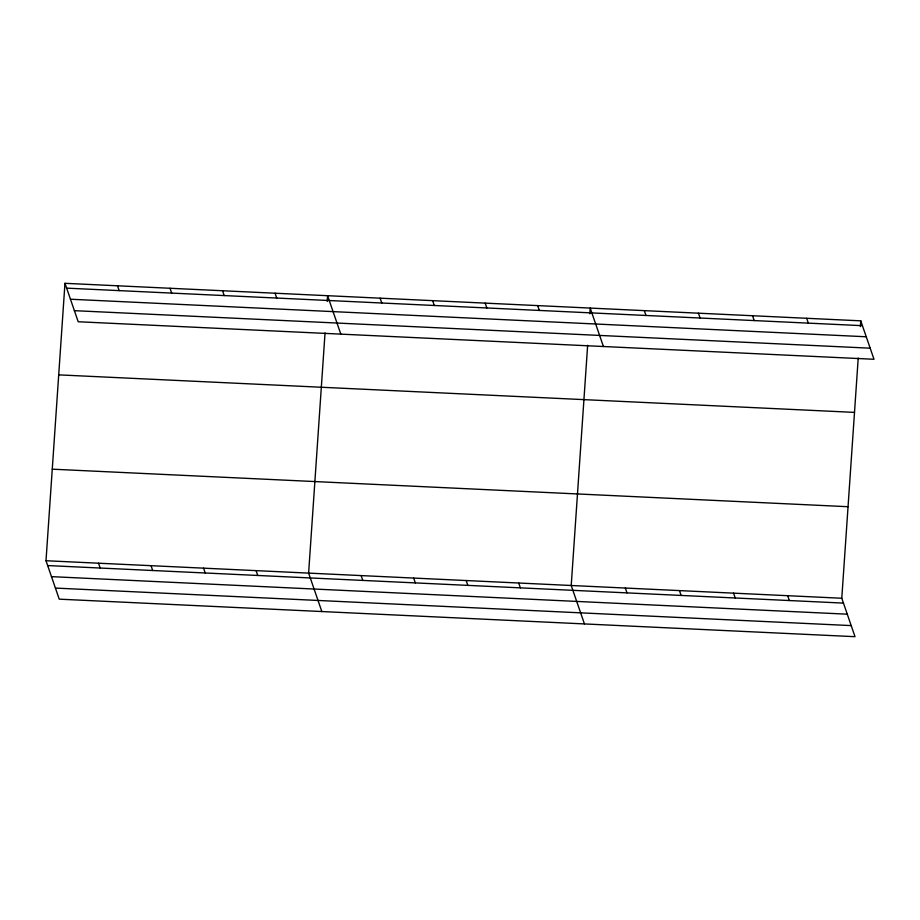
<?xml version="1.0" encoding="UTF-8"?>
<svg xmlns="http://www.w3.org/2000/svg" width="920" height="920" viewBox="0 0 920 920"><rect width="100%" height="100%" fill="white"/><g stroke="black" fill="none" stroke-linecap="round" stroke-linejoin="round"><path stroke-width="1.38" d="M858.222 358.029L841.788 598.253L855.025 636.686L59.236 599.161L46 560.728L64.975 283.314L860.763 320.839L874 359.272L78.212 321.747L64.975 283.314M325.047 332.891L308.614 573.114L321.839 611.547M327.198 301.415L327.589 295.699L340.825 334.132M587.65 345.276L571.216 585.499L584.453 623.932M589.812 313.8L590.203 308.085L603.428 346.518M860.372 326.565L860.763 320.839M66.642 288.144L862.431 325.68M70.46 299.23L866.249 336.766M74.393 310.661L870.182 348.185M58.719 374.865L854.507 412.39M52.267 469.177L848.056 506.713M46 560.728L841.788 598.253M47.667 565.558L843.456 603.094M51.486 576.644L847.274 614.181M55.418 588.075L851.207 625.6M806.656 318.285L808.323 323.127M752.537 315.733L754.204 320.574M698.429 313.179L700.085 318.021M787.681 595.7L789.337 600.542M644.31 310.638L645.978 315.468M733.562 593.147L735.23 597.988M679.454 590.606L681.11 595.435M537.671 305.601L539.338 310.442M625.335 588.053L627.003 592.882M485.15 303.128L486.818 307.959M432.63 300.656L434.297 305.486M518.696 583.015L520.363 587.857M380.109 298.172L381.777 303.013M466.175 580.543L467.843 585.373M413.655 578.07L415.322 582.9M275.068 293.215L276.724 298.057M361.134 575.587L362.802 580.428M222.548 290.743L224.204 295.573M170.016 288.27L171.683 293.101M256.094 570.63L257.749 575.471M117.495 285.786L119.163 290.628M203.561 568.157L205.229 572.987M151.041 565.685L152.708 570.515M98.52 563.201L100.188 568.042"/></g></svg>
